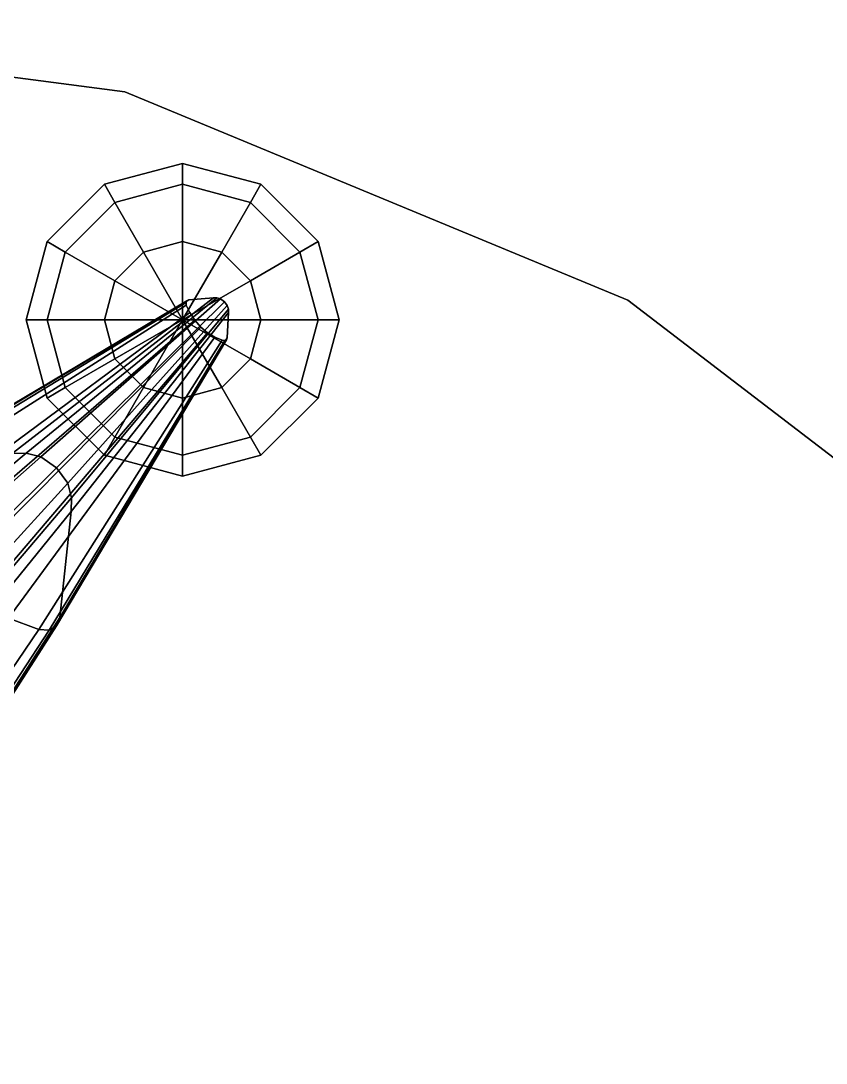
# Model space of a CAD drawing. Header units: millimetres. Extents: x -30782 to 40110, y 35885 to 73818.
# Drawn here: x 8977.7 to 9093.4, y 56335.3 to 56485.3 of the extents above; entities that cross this region are included whole.
import ezdxf

# ---------------------------------------------------------------- set-up
doc = ezdxf.new("R2010")
doc.units = ezdxf.units.MM

# ---------------------------------------------------------------- blocks, each defined once
blk = doc.blocks.new('A$C69C31390')
for points, invisible_edges in [([(2388.67, 823.06, 430.71), (2311.05, 833.28, 430.71), (2016.05, 833.28, 430.71)], 12), ([(2388.67, 823.06, 430.71), (2388.67, 823.06, 418.71), (2311.05, 833.28, 418.71)], 12), ([(2311.05, 833.28, 418.71), (2311.05, 833.28, 430.71), (2388.67, 823.06, 430.71)], 12), ([(2461, 793.1, 418.71), (2311.05, 833.28, 418.71), (2388.67, 823.06, 418.71)], 1), ([(2461, 793.1, 430.71), (2461, 793.1, 418.71), (2388.67, 823.06, 430.71)], 2), ([(2461, 793.1, 418.71), (2388.67, 823.06, 418.71), (2388.67, 823.06, 430.71)], 12), ([(2523.11, 745.44, 430.71), (2461, 793.1, 430.71), (2388.67, 823.06, 430.71)], 12), ([(2396.99, 809.76, 408.76), (2396.99, 812.77, 397.51), (2385.74, 809.76, 397.51)], 12), ([(2396.99, 812.77, 397.51), (2387.24, 807.15, 386.26), (2385.74, 809.76, 397.51)], 1), ([(2396.99, 812.77, 397.51), (2396.99, 809.76, 386.26), (2387.24, 807.15, 386.26)], 12), ([(2406.73, 807.15, 386.26), (2396.99, 809.76, 386.26), (2396.99, 812.77, 397.51)], 12), ([(2406.73, 807.15, 386.26), (2396.99, 812.77, 397.51), (2408.24, 809.76, 397.51)], 1), ([(2408.24, 809.76, 397.51), (2396.99, 812.77, 397.51), (2396.99, 809.76, 408.76)], 12), ([(2387.24, 807.15, 408.76), (2385.74, 809.76, 397.51), (2377.5, 801.52, 397.51)], 12), ([(2385.74, 809.76, 397.51), (2380.11, 800.01, 386.26), (2377.5, 801.52, 397.51)], 1), ([(2385.74, 809.76, 397.51), (2387.24, 807.15, 386.26), (2380.11, 800.01, 386.26)], 12), ([(2396.99, 809.76, 408.76), (2385.74, 809.76, 397.51), (2387.24, 807.15, 408.76)], 1), ([(2396.99, 801.52, 417), (2396.99, 809.76, 408.76), (2387.24, 807.15, 408.76)], 12), ([(2396.99, 809.76, 386.26), (2391.36, 800.01, 378.03), (2387.24, 807.15, 386.26)], 1), ([(2396.99, 809.76, 386.26), (2396.99, 801.52, 378.03), (2391.36, 800.01, 378.03)], 12), ([(2402.61, 800.01, 378.03), (2396.99, 801.52, 378.03), (2396.99, 809.76, 386.26)], 12), ([(2402.61, 800.01, 378.03), (2396.99, 809.76, 386.26), (2406.73, 807.15, 386.26)], 1), ([(2408.24, 809.76, 397.51), (2396.99, 809.76, 408.76), (2406.73, 807.15, 408.76)], 1), ([(2406.73, 807.15, 408.76), (2396.99, 809.76, 408.76), (2396.99, 801.52, 417)], 12), ([(2413.86, 800.01, 386.26), (2406.73, 807.15, 386.26), (2408.24, 809.76, 397.51)], 12), ([(2416.47, 801.52, 397.51), (2408.24, 809.76, 397.51), (2406.73, 807.15, 408.76)], 12), ([(2413.86, 800.01, 386.26), (2408.24, 809.76, 397.51), (2416.47, 801.52, 397.51)], 1), ([(2387.24, 807.15, 408.76), (2377.5, 801.52, 397.51), (2380.11, 800.01, 408.76)], 1), ([(2391.36, 800.01, 417), (2387.24, 807.15, 408.76), (2380.11, 800.01, 408.76)], 12), ([(2387.24, 807.15, 386.26), (2387.24, 795.9, 378.03), (2380.11, 800.01, 386.26)], 1), ([(2396.99, 801.52, 417), (2387.24, 807.15, 408.76), (2391.36, 800.01, 417)], 1), ([(2387.24, 807.15, 386.26), (2391.36, 800.01, 378.03), (2387.24, 795.9, 378.03)], 12), ([(2406.73, 807.15, 408.76), (2396.99, 801.52, 417), (2402.61, 800.01, 417)], 1), ([(2406.73, 795.9, 378.03), (2402.61, 800.01, 378.03), (2406.73, 807.15, 386.26)], 12), ([(2413.86, 800.01, 408.76), (2406.73, 807.15, 408.76), (2402.61, 800.01, 417)], 12), ([(2406.73, 795.9, 378.03), (2406.73, 807.15, 386.26), (2413.86, 800.01, 386.26)], 1), ([(2416.47, 801.52, 397.51), (2406.73, 807.15, 408.76), (2413.86, 800.01, 408.76)], 1), ([(2380.11, 800.01, 408.76), (2377.5, 801.52, 397.51), (2374.49, 790.27, 397.51)], 12), ([(2377.5, 801.52, 397.51), (2377.5, 790.27, 386.26), (2374.49, 790.27, 397.51)], 1), ([(2377.5, 801.52, 397.51), (2380.11, 800.01, 386.26), (2377.5, 790.27, 386.26)], 12), ([(2416.47, 790.27, 386.26), (2413.86, 800.01, 386.26), (2416.47, 801.52, 397.51)], 12), ([(2419.49, 790.27, 397.51), (2416.47, 801.52, 397.51), (2413.86, 800.01, 408.76)], 12), ([(2416.47, 790.27, 386.26), (2416.47, 801.52, 397.51), (2419.49, 790.27, 397.51)], 1), ([(2380.11, 800.01, 408.76), (2374.49, 790.27, 397.51), (2377.5, 790.27, 408.76)], 1), ([(2387.24, 795.9, 417), (2380.11, 800.01, 408.76), (2377.5, 790.27, 408.76)], 12), ([(2380.11, 800.01, 386.26), (2385.74, 790.27, 378.03), (2377.5, 790.27, 386.26)], 1), ([(2391.36, 800.01, 417), (2380.11, 800.01, 408.76), (2387.24, 795.9, 417)], 1), ([(2380.11, 800.01, 386.26), (2387.24, 795.9, 378.03), (2385.74, 790.27, 378.03)], 12), ([(2413.86, 800.01, 408.76), (2402.61, 800.01, 417), (2406.73, 795.9, 417)], 1), ([(2408.24, 790.27, 378.03), (2406.73, 795.9, 378.03), (2413.86, 800.01, 386.26)], 12), ([(2416.47, 790.27, 408.76), (2413.86, 800.01, 408.76), (2406.73, 795.9, 417)], 12), ([(2408.24, 790.27, 378.03), (2413.86, 800.01, 386.26), (2416.47, 790.27, 386.26)], 1), ([(2419.49, 790.27, 397.51), (2413.86, 800.01, 408.76), (2416.47, 790.27, 408.76)], 1), ([(2387.24, 795.9, 417), (2377.5, 790.27, 408.76), (2385.74, 790.27, 417)], 1), ([(2416.47, 790.27, 408.76), (2406.73, 795.9, 417), (2408.24, 790.27, 417)], 1), ([(2374.48, 771.09, 360.64), (2372.47, 771.04, 362.29), (2401.44, 793.43, 402.93)], 12), ([(2372.47, 771.04, 362.29), (2397.87, 793.13, 406.63), (2401.44, 793.43, 402.93)], 1), ([(2374.48, 771.09, 360.64), (2401.44, 793.43, 402.93), (2401.92, 793.42, 402.49)], 1), ([(2376.59, 770.58, 359.37), (2374.48, 771.09, 360.64), (2401.92, 793.42, 402.49)], 12), ([(2376.59, 770.58, 359.37), (2401.92, 793.42, 402.49), (2402.43, 793.27, 402.14)], 1), ([(2378.86, 768.98, 358.84), (2376.59, 770.58, 359.37), (2402.43, 793.27, 402.14)], 12), ([(2378.86, 768.98, 358.84), (2402.43, 793.27, 402.14), (2403, 792.86, 402)], 1), ([(2403.39, 787.69, 406.55), (2401.44, 793.43, 402.93), (2397.87, 793.13, 406.63)], 13), ([(2403.59, 791.32, 402.9), (2401.92, 793.42, 402.49), (2401.44, 793.43, 402.93)], 13), ([(2403.39, 787.69, 406.55), (2403.59, 791.32, 402.9), (2401.44, 793.43, 402.93)], 14), ([(2403.57, 791.8, 402.46), (2402.43, 793.27, 402.14), (2401.92, 793.42, 402.49)], 13), ([(2403.59, 791.32, 402.9), (2403.57, 791.8, 402.46), (2401.92, 793.42, 402.49)], 14), ([(2403.57, 791.8, 402.46), (2403, 792.86, 402), (2402.43, 793.27, 402.14)], 13), ([(2356.28, 768.43, 377.29), (2355.72, 767.34, 378.61), (2397.48, 792.76, 407.35)], 12), ([(2355.72, 767.34, 378.61), (2397.52, 792.4, 407.65), (2397.48, 792.76, 407.35)], 1), ([(2355.72, 767.34, 378.61), (2355.83, 765.85, 379.7), (2397.52, 792.4, 407.65)], 12), ([(2355.83, 765.85, 379.7), (2398.02, 791.31, 408.22), (2397.52, 792.4, 407.65)], 1), ([(2356.28, 768.43, 377.29), (2397.48, 792.76, 407.35), (2397.6, 793.02, 406.99)], 1), ([(2357.43, 768.97, 375.95), (2356.28, 768.43, 377.29), (2397.6, 793.02, 406.99)], 12), ([(2372.47, 771.04, 362.29), (2357.43, 768.97, 375.95), (2397.87, 793.13, 406.63)], 12), ([(2357.43, 768.97, 375.95), (2397.6, 793.02, 406.99), (2397.87, 793.13, 406.63)], 1), ([(2380.47, 766.77, 359.32), (2378.86, 768.98, 358.84), (2403, 792.86, 402)], 12), ([(2380.47, 766.77, 359.32), (2403, 792.86, 402), (2403.41, 792.31, 402.13)], 1), ([(2381, 764.68, 360.56), (2380.47, 766.77, 359.32), (2403.41, 792.31, 402.13)], 12), ([(2380.98, 762.68, 362.17), (2381, 764.68, 360.56), (2403.57, 791.8, 402.46)], 12), ([(2380.98, 762.68, 362.17), (2403.57, 791.8, 402.46), (2403.59, 791.32, 402.9)], 1), ([(2381, 764.68, 360.56), (2403.41, 792.31, 402.13), (2403.57, 791.8, 402.46)], 1), ([(2403.39, 787.69, 406.55), (2397.6, 793.02, 406.99), (2397.48, 792.76, 407.35)], 13), ([(2403.39, 787.69, 406.55), (2397.48, 792.76, 407.35), (2397.52, 792.4, 407.65)], 13), ([(2403.39, 787.69, 406.55), (2397.52, 792.4, 407.65), (2398.02, 791.31, 408.22)], 13), ([(2403.39, 787.69, 406.55), (2397.87, 793.13, 406.63), (2397.6, 793.02, 406.99)], 13), ([(2403.57, 791.8, 402.46), (2403.41, 792.31, 402.13), (2403, 792.86, 402)], 12), ([(2523.11, 745.44, 430.71), (2461, 793.1, 418.71), (2461, 793.1, 430.71)], 1), ([(2523.11, 745.44, 430.71), (2523.11, 745.44, 418.71), (2461, 793.1, 418.71)], 12), ([(2570.77, 683.33, 418.71), (2461, 793.1, 418.71), (2523.11, 745.44, 418.71)], 1), ([(2355.83, 765.85, 379.7), (2357.68, 761.37, 381.81), (2398.02, 791.31, 408.22)], 12), ([(2357.68, 761.37, 381.81), (2398.72, 790.24, 408.57), (2398.02, 791.31, 408.22)], 1), ([(2357.68, 761.37, 381.81), (2360.36, 757.04, 383.12), (2398.72, 790.24, 408.57)], 12), ([(2360.36, 757.04, 383.12), (2399.59, 789.23, 408.7), (2398.72, 790.24, 408.57)], 1), ([(2377.5, 790.27, 408.76), (2374.49, 790.27, 397.51), (2377.5, 779.02, 397.51)], 12), ([(2374.49, 790.27, 397.51), (2380.11, 780.53, 386.26), (2377.5, 779.02, 397.51)], 1), ([(2374.49, 790.27, 397.51), (2377.5, 790.27, 386.26), (2380.11, 780.53, 386.26)], 12), ([(2385.74, 790.27, 417), (2377.5, 790.27, 408.76), (2380.11, 780.53, 408.76)], 12), ([(2377.5, 790.27, 408.76), (2377.5, 779.02, 397.51), (2380.11, 780.53, 408.76)], 1), ([(2377.5, 790.27, 386.26), (2387.24, 784.65, 378.03), (2380.11, 780.53, 386.26)], 1), ([(2377.5, 790.27, 386.26), (2385.74, 790.27, 378.03), (2387.24, 784.65, 378.03)], 12), ([(2379.35, 747.42, 375.64), (2380.98, 762.68, 362.17), (2403.59, 791.32, 402.9)], 12), ([(2379.35, 747.42, 375.64), (2403.59, 791.32, 402.9), (2403.39, 787.69, 406.55)], 1), ([(2385.74, 790.27, 417), (2380.11, 780.53, 408.76), (2387.24, 784.65, 417)], 1), ([(2403.39, 787.69, 406.55), (2398.02, 791.31, 408.22), (2398.72, 790.24, 408.57)], 13), ([(2403.39, 787.69, 406.55), (2398.72, 790.24, 408.57), (2399.59, 789.23, 408.7)], 13), ([(2406.73, 784.65, 378.03), (2408.24, 790.27, 378.03), (2416.47, 790.27, 386.26)], 12), ([(2406.73, 784.65, 378.03), (2416.47, 790.27, 386.26), (2413.86, 780.53, 386.26)], 1), ([(2413.86, 780.53, 408.76), (2408.24, 790.27, 417), (2406.73, 784.65, 417)], 1), ([(2413.86, 780.53, 408.76), (2416.47, 790.27, 408.76), (2408.24, 790.27, 417)], 12), ([(2413.86, 780.53, 386.26), (2416.47, 790.27, 386.26), (2419.49, 790.27, 397.51)], 12), ([(2413.86, 780.53, 386.26), (2419.49, 790.27, 397.51), (2416.47, 779.02, 397.51)], 1), ([(2416.47, 779.02, 397.51), (2416.47, 790.27, 408.76), (2413.86, 780.53, 408.76)], 1), ([(2416.47, 779.02, 397.51), (2419.49, 790.27, 397.51), (2416.47, 790.27, 408.76)], 12), ([(2360.36, 757.04, 383.12), (2363.79, 753.04, 383.58), (2399.59, 789.23, 408.7)], 12), ([(2363.79, 753.04, 383.58), (2400.58, 788.41, 408.54), (2399.59, 789.23, 408.7)], 1), ([(2403.39, 787.69, 406.55), (2399.59, 789.23, 408.7), (2400.58, 788.41, 408.54)], 13), ([(2363.79, 753.04, 383.58), (2367.74, 749.83, 382.99), (2400.58, 788.41, 408.54)], 12), ([(2367.74, 749.83, 382.99), (2401.63, 787.77, 408.16), (2400.58, 788.41, 408.54)], 1), ([(2367.74, 749.83, 382.99), (2371.97, 747.36, 381.58), (2401.63, 787.77, 408.16)], 12), ([(2371.97, 747.36, 381.58), (2402.69, 787.32, 407.57), (2401.63, 787.77, 408.16)], 1), ([(2371.97, 747.36, 381.58), (2376.32, 745.72, 379.42), (2402.69, 787.32, 407.57)], 12), ([(2376.32, 745.72, 379.42), (2403.04, 787.28, 407.27), (2402.69, 787.32, 407.57)], 1), ([(2376.32, 745.72, 379.42), (2377.79, 745.64, 378.31), (2403.04, 787.28, 407.27)], 12), ([(2377.79, 745.64, 378.31), (2378.86, 746.24, 376.98), (2403.29, 787.41, 406.91)], 12), ([(2377.79, 745.64, 378.31), (2403.29, 787.41, 406.91), (2403.04, 787.28, 407.27)], 1), ([(2378.86, 746.24, 376.98), (2403.39, 787.69, 406.55), (2403.29, 787.41, 406.91)], 1), ([(2378.86, 746.24, 376.98), (2379.35, 747.42, 375.64), (2403.39, 787.69, 406.55)], 12), ([(2403.39, 787.69, 406.55), (2400.58, 788.41, 408.54), (2401.63, 787.77, 408.16)], 13), ([(2403.39, 787.69, 406.55), (2401.63, 787.77, 408.16), (2402.69, 787.32, 407.57)], 13), ([(2403.39, 787.69, 406.55), (2402.69, 787.32, 407.57), (2403.04, 787.28, 407.27)], 13), ([(2403.29, 787.41, 406.91), (2403.39, 787.69, 406.55), (2403.04, 787.28, 407.27)], 2), ([(2387.24, 784.65, 417), (2380.11, 780.53, 408.76), (2387.24, 773.4, 408.76)], 12), ([(2380.11, 780.53, 386.26), (2387.24, 784.65, 378.03), (2391.36, 780.53, 378.03)], 12), ([(2387.24, 784.65, 417), (2387.24, 773.4, 408.76), (2391.36, 780.53, 417)], 1), ([(2402.61, 780.53, 378.03), (2406.73, 784.65, 378.03), (2413.86, 780.53, 386.26)], 12), ([(2406.73, 773.4, 408.76), (2406.73, 784.65, 417), (2402.61, 780.53, 417)], 1), ([(2406.73, 773.4, 408.76), (2413.86, 780.53, 408.76), (2406.73, 784.65, 417)], 12), ([(2380.11, 780.53, 408.76), (2377.5, 779.02, 397.51), (2385.74, 770.79, 397.51)], 12), ([(2377.5, 779.02, 397.51), (2380.11, 780.53, 386.26), (2387.24, 773.4, 386.26)], 12), ([(2380.11, 780.53, 408.76), (2385.74, 770.79, 397.51), (2387.24, 773.4, 408.76)], 1), ([(2380.11, 780.53, 386.26), (2391.36, 780.53, 378.03), (2387.24, 773.4, 386.26)], 1), ([(2391.36, 780.53, 417), (2387.24, 773.4, 408.76), (2396.99, 770.79, 408.76)], 12), ([(2387.24, 773.4, 386.26), (2391.36, 780.53, 378.03), (2396.99, 779.02, 378.03)], 12), ([(2391.36, 780.53, 417), (2396.99, 770.79, 408.76), (2396.99, 779.02, 417)], 1), ([(2396.99, 779.02, 378.03), (2402.61, 780.53, 378.03), (2406.73, 773.4, 386.26)], 12), ([(2396.99, 770.79, 408.76), (2406.73, 773.4, 408.76), (2402.61, 780.53, 417)], 12), ([(2396.99, 770.79, 408.76), (2402.61, 780.53, 417), (2396.99, 779.02, 417)], 1), ([(2402.61, 780.53, 378.03), (2413.86, 780.53, 386.26), (2406.73, 773.4, 386.26)], 1), ([(2406.73, 773.4, 386.26), (2413.86, 780.53, 386.26), (2416.47, 779.02, 397.51)], 12), ([(2408.24, 770.79, 397.51), (2413.86, 780.53, 408.76), (2406.73, 773.4, 408.76)], 1), ([(2408.24, 770.79, 397.51), (2416.47, 779.02, 397.51), (2413.86, 780.53, 408.76)], 12), ([(2377.5, 779.02, 397.51), (2387.24, 773.4, 386.26), (2385.74, 770.79, 397.51)], 1), ([(2387.24, 773.4, 386.26), (2396.99, 779.02, 378.03), (2396.99, 770.79, 386.26)], 1), ([(2396.99, 779.02, 378.03), (2406.73, 773.4, 386.26), (2396.99, 770.79, 386.26)], 1), ([(2406.73, 773.4, 386.26), (2416.47, 779.02, 397.51), (2408.24, 770.79, 397.51)], 1), ([(2387.24, 773.4, 408.76), (2385.74, 770.79, 397.51), (2396.99, 767.77, 397.51)], 12), ([(2385.74, 770.79, 397.51), (2387.24, 773.4, 386.26), (2396.99, 770.79, 386.26)], 12), ([(2387.24, 773.4, 408.76), (2396.99, 767.77, 397.51), (2396.99, 770.79, 408.76)], 1), ([(2396.99, 770.79, 386.26), (2406.73, 773.4, 386.26), (2408.24, 770.79, 397.51)], 12), ([(2396.99, 767.77, 397.51), (2408.24, 770.79, 397.51), (2406.73, 773.4, 408.76)], 12), ([(2396.99, 767.77, 397.51), (2406.73, 773.4, 408.76), (2396.99, 770.79, 408.76)], 1), ([(2352.2, 748.85, 313.69), (2348.59, 749.53, 315.55), (2374.48, 771.09, 360.64)], 12), ([(2348.59, 749.53, 315.55), (2372.47, 771.04, 362.29), (2374.48, 771.09, 360.64)], 1), ([(2352.2, 748.85, 313.69), (2374.48, 771.09, 360.64), (2376.59, 770.58, 359.37)], 1), ([(2385.74, 770.79, 397.51), (2396.99, 770.79, 386.26), (2396.99, 767.77, 397.51)], 1), ([(2396.99, 770.79, 386.26), (2408.24, 770.79, 397.51), (2396.99, 767.77, 397.51)], 1), ([(2355.96, 746.31, 312.92), (2352.2, 748.85, 313.69), (2376.59, 770.58, 359.37)], 12), ([(2355.96, 746.31, 312.92), (2376.59, 770.58, 359.37), (2378.86, 768.98, 358.84)], 1), ([(2358.53, 742.64, 313.62), (2355.96, 746.31, 312.92), (2378.86, 768.98, 358.84)], 12), ([(2358.53, 742.64, 313.62), (2378.86, 768.98, 358.84), (2380.47, 766.77, 359.32)], 1), ([(2359.24, 739.07, 315.43), (2358.53, 742.64, 313.62), (2380.47, 766.77, 359.32)], 12), ([(2359.24, 739.07, 315.43), (2380.47, 766.77, 359.32), (2381, 764.68, 360.56)], 1), ([(2358.99, 735.61, 317.77), (2359.24, 739.07, 315.43), (2381, 764.68, 360.56)], 12), ([(2358.99, 735.61, 317.77), (2381, 764.68, 360.56), (2380.98, 762.68, 362.17)], 1), ([(2354.63, 709.02, 337.31), (2380.98, 762.68, 362.17), (2379.35, 747.42, 375.64)], 1), ([(2354.63, 709.02, 337.31), (2358.99, 735.61, 317.77), (2380.98, 762.68, 362.17)], 12), ([(2341.84, 708.16, 345.93), (2376.32, 745.72, 379.42), (2371.97, 747.36, 381.58)], 1), ([(2353.65, 706.93, 339.25), (2354.63, 709.02, 337.31), (2379.35, 747.42, 375.64)], 12), ([(2353.65, 706.93, 339.25), (2379.35, 747.42, 375.64), (2378.86, 746.24, 376.98)], 1), ([(2341.84, 708.16, 345.93), (2349.2, 705.76, 342.79), (2376.32, 745.72, 379.42)], 12), ([(2349.2, 705.76, 342.79), (2377.79, 745.64, 378.31), (2376.32, 745.72, 379.42)], 1), ([(2349.2, 705.76, 342.79), (2351.74, 705.78, 341.17), (2377.79, 745.64, 378.31)], 12), ([(2351.74, 705.78, 341.17), (2353.65, 706.93, 339.25), (2378.86, 746.24, 376.98)], 12), ([(2351.74, 705.78, 341.17), (2378.86, 746.24, 376.98), (2377.79, 745.64, 378.31)], 1)]:
    blk.add_3dface(points, dxfattribs=dict(invisible_edges=invisible_edges))
for points in [[(2396.99, 790.27, 420.01), (2396.99, 801.52, 417), (2391.36, 800.01, 417)], [(2396.99, 801.52, 378.03), (2396.99, 790.27, 375.01), (2391.36, 800.01, 378.03)], [(2402.61, 800.01, 417), (2396.99, 801.52, 417), (2396.99, 790.27, 420.01)], [(2396.99, 790.27, 375.01), (2396.99, 801.52, 378.03), (2402.61, 800.01, 378.03)], [(2396.99, 790.27, 420.01), (2391.36, 800.01, 417), (2387.24, 795.9, 417)], [(2391.36, 800.01, 378.03), (2396.99, 790.27, 375.01), (2387.24, 795.9, 378.03)], [(2406.73, 795.9, 417), (2402.61, 800.01, 417), (2396.99, 790.27, 420.01)], [(2396.99, 790.27, 375.01), (2402.61, 800.01, 378.03), (2406.73, 795.9, 378.03)], [(2396.99, 790.27, 420.01), (2387.24, 795.9, 417), (2385.74, 790.27, 417)], [(2387.24, 795.9, 378.03), (2396.99, 790.27, 375.01), (2385.74, 790.27, 378.03)], [(2408.24, 790.27, 417), (2406.73, 795.9, 417), (2396.99, 790.27, 420.01)], [(2396.99, 790.27, 375.01), (2406.73, 795.9, 378.03), (2408.24, 790.27, 378.03)], [(2396.99, 790.27, 420.01), (2385.74, 790.27, 417), (2387.24, 784.65, 417)], [(2385.74, 790.27, 378.03), (2396.99, 790.27, 375.01), (2387.24, 784.65, 378.03)], [(2396.99, 790.27, 420.01), (2387.24, 784.65, 417), (2391.36, 780.53, 417)], [(2387.24, 784.65, 378.03), (2396.99, 790.27, 375.01), (2391.36, 780.53, 378.03)], [(2396.99, 790.27, 420.01), (2391.36, 780.53, 417), (2396.99, 779.02, 417)], [(2391.36, 780.53, 378.03), (2396.99, 790.27, 375.01), (2396.99, 779.02, 378.03)], [(2396.99, 779.02, 417), (2402.61, 780.53, 417), (2396.99, 790.27, 420.01)], [(2402.61, 780.53, 417), (2406.73, 784.65, 417), (2396.99, 790.27, 420.01)], [(2406.73, 784.65, 417), (2408.24, 790.27, 417), (2396.99, 790.27, 420.01)], [(2396.99, 790.27, 375.01), (2402.61, 780.53, 378.03), (2396.99, 779.02, 378.03)], [(2396.99, 790.27, 375.01), (2406.73, 784.65, 378.03), (2402.61, 780.53, 378.03)], [(2396.99, 790.27, 375.01), (2408.24, 790.27, 378.03), (2406.73, 784.65, 378.03)]]:
    blk.add_3dface(points)

msp = doc.modelspace()

# ---------------------------------------------------------------- block references
msp.add_blockref('A$C69C31390', (6603.95, 55652))

doc.saveas('drawing.dxf')
